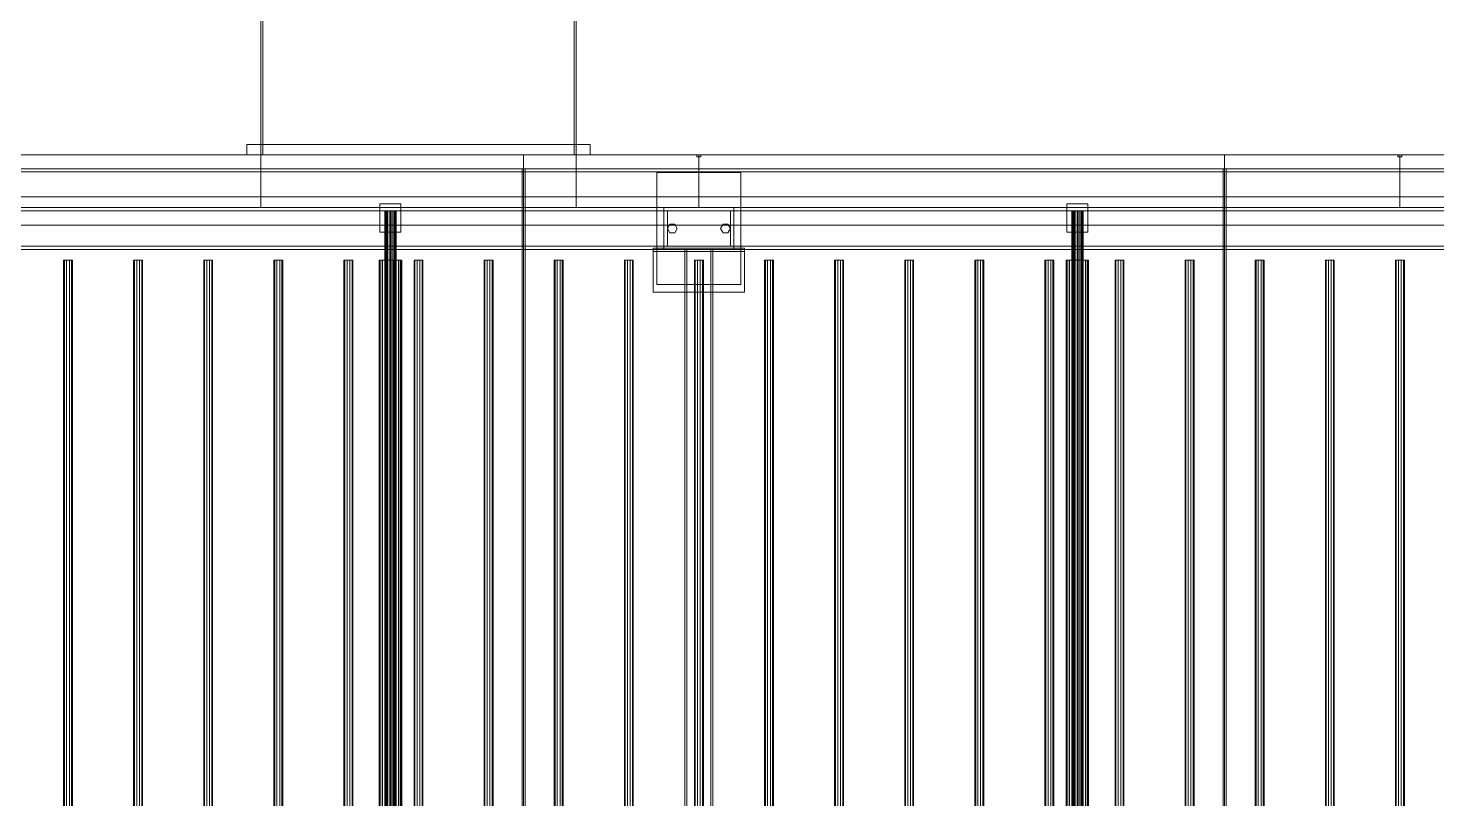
# Model space of a CAD drawing. Header units: millimetres. Extents: x -1970 to 59977, y -50268 to 6837.
# Drawn here: x 55882 to 57892, y -17518 to -16419 of the extents above; entities that cross this region are included whole.
import ezdxf

# ---------------------------------------------------------------- set-up
doc = ezdxf.new("R2010")
doc.units = ezdxf.units.MM
doc.layers.add('superior_secador', color=7, linetype='Continuous', lineweight=0)

msp = doc.modelspace()

# ---------------------------------------------------------------- linework, layer by layer
at = {"layer": 'superior_secador'}
for p, q in [((56214.253, -16600), (56214.253, -16210)), ((56217.253, -16210), (56217.253, -16600)), ((56661.253, -16600), (56661.253, -16210)), ((56664.253, -16210), (56664.253, -16600)), ((56194.253, -16600), (56194.253, -16585)), ((56194.253, -16585), (56684.253, -16585)), ((56194.253, -16585), (56214.253, -16585)), ((56214.253, -16585), (56214.253, -16600)), ((56664.253, -16600), (56664.253, -16585)), ((56664.253, -16585), (56684.253, -16585)), ((56684.253, -16585), (56684.253, -16600)), ((38839.253, -16600), (58839.253, -16600)), ((55589.253, -16600), (56589.253, -16600)), ((55839.253, -16600), (56214.253, -16600)), ((56684.253, -16600), (56194.253, -16600)), ((56214.253, -16600), (56194.253, -16600)), ((56214.253, -16600), (56214.253, -16675)), ((56214.253, -16600), (56664.253, -16600)), ((56217.253, -16600), (56214.253, -16600)), ((56589.253, -16600), (56589.253, -19400)), ((56589.253, -16600), (57589.253, -16600)), ((56664.253, -16600), (56661.253, -16600)), ((56664.253, -16600), (56664.253, -16675)), ((56664.253, -16600), (56839.253, -16600)), ((56684.253, -16600), (56664.253, -16600)), ((56836.253, -16603), (56836.253, -16600)), ((56836.253, -16600), (56842.253, -16600)), ((56842.253, -16603), (56836.253, -16603)), ((56839.253, -16600), (56839.253, -16675)), ((56839.253, -16600), (57839.253, -16600)), ((56842.253, -16600), (56842.253, -16603)), ((57589.253, -16600), (57589.253, -19400)), ((57589.253, -16600), (58589.253, -16600)), ((57836.253, -16603), (57836.253, -16600)), ((57836.253, -16600), (57842.253, -16600)), ((57842.253, -16603), (57836.253, -16603)), ((57839.253, -16600), (57839.253, -16675)), ((57839.253, -16600), (58839.253, -16600)), ((57842.253, -16600), (57842.253, -16603)), ((58839.253, -16620), (38839.253, -16620)), ((58839.253, -16624), (38839.253, -16624)), ((56587.253, -19380), (56587.253, -16620)), ((56587.253, -16620), (56591.253, -16620)), ((56591.253, -16620), (56591.253, -19380)), ((56779.253, -16785), (56779.253, -16625)), ((56779.253, -16625), (56899.253, -16625)), ((56899.253, -16625), (56899.253, -16785)), ((57587.253, -19380), (57587.253, -16620)), ((57587.253, -16620), (57591.253, -16620)), ((57591.253, -16620), (57591.253, -19380)), ((38839.253, -16675), (58839.253, -16675)), ((39189.253, -16660), (58489.253, -16660)), ((56214.253, -16675), (55839.253, -16675)), ((56664.253, -16675), (56214.253, -16675)), ((56384.253, -16710), (56384.253, -16670)), ((56384.253, -16670), (56414.253, -16670)), ((56414.253, -16670), (56414.253, -16710)), ((56839.253, -16675), (56664.253, -16675)), ((56789.253, -16680), (56789.253, -16675)), ((56789.253, -16675), (56889.253, -16675)), ((57839.253, -16675), (56839.253, -16675)), ((56889.253, -16675), (56889.253, -16680)), ((57364.253, -16710), (57364.253, -16670)), ((57364.253, -16670), (57394.253, -16670)), ((57394.253, -16670), (57394.253, -16710)), ((58839.253, -16675), (57839.253, -16675)), ((58839.253, -16680), (38839.253, -16680)), ((56391.526, -16680), (56391.253, -16680)), ((56391.253, -16680), (56391.253, -19320)), ((56392.325, -16680), (56391.526, -16680)), ((56391.526, -16680), (56391.526, -19320)), ((56393.596, -16680), (56392.325, -16680)), ((56392.325, -16680), (56392.325, -19320)), ((56395.253, -16680), (56393.596, -16680)), ((56393.596, -16680), (56393.596, -19320)), ((56397.182, -16680), (56395.253, -16680)), ((56395.253, -16680), (56395.253, -19320)), ((56399.253, -16680), (56397.182, -16680)), ((56397.182, -16680), (56397.182, -19320)), ((56401.324, -16680), (56399.253, -16680)), ((56399.253, -16680), (56399.253, -19320)), ((56403.253, -16680), (56401.324, -16680)), ((56401.324, -16680), (56401.324, -19320)), ((56404.91, -16680), (56403.253, -16680)), ((56403.253, -16680), (56403.253, -19320)), ((56406.181, -16680), (56404.91, -16680)), ((56404.91, -16680), (56404.91, -19320)), ((56406.98, -16680), (56406.181, -16680)), ((56406.181, -16680), (56406.181, -19320)), ((56406.98, -16680), (56407.253, -16680)), ((56406.98, -16680), (56406.98, -19320)), ((56407.253, -19320), (56407.253, -16680)), ((56889.253, -16680), (56789.253, -16680)), ((56789.253, -16730), (56789.253, -16680)), ((56789.253, -16680), (56794.253, -16680)), ((56794.253, -16680), (56794.253, -16730)), ((56794.253, -16705), (56797.753, -16698.938)), ((56797.753, -16698.938), (56804.753, -16698.938)), ((56804.753, -16698.938), (56808.253, -16705)), ((56870.253, -16705), (56873.753, -16698.938)), ((56873.753, -16698.938), (56880.753, -16698.938)), ((56880.753, -16698.938), (56884.253, -16705)), ((56884.253, -16730), (56884.253, -16680)), ((56884.253, -16680), (56889.253, -16680)), ((56889.253, -16680), (56889.253, -16730)), ((57371.526, -16680), (57371.253, -16680)), ((57371.253, -16680), (57371.253, -19320)), ((57372.325, -16680), (57371.526, -16680)), ((57371.526, -16680), (57371.526, -19320)), ((57373.596, -16680), (57372.325, -16680)), ((57372.325, -16680), (57372.325, -19320)), ((57375.253, -16680), (57373.596, -16680)), ((57373.596, -16680), (57373.596, -19320)), ((57377.182, -16680), (57375.253, -16680)), ((57375.253, -16680), (57375.253, -19320)), ((57379.253, -16680), (57377.182, -16680)), ((57377.182, -16680), (57377.182, -19320)), ((57381.324, -16680), (57379.253, -16680)), ((57379.253, -16680), (57379.253, -19320)), ((57383.253, -16680), (57381.324, -16680)), ((57381.324, -16680), (57381.324, -19320)), ((57384.91, -16680), (57383.253, -16680)), ((57383.253, -16680), (57383.253, -19320)), ((57386.181, -16680), (57384.91, -16680)), ((57384.91, -16680), (57384.91, -19320)), ((57386.98, -16680), (57386.181, -16680)), ((57386.181, -16680), (57386.181, -19320)), ((57386.98, -16680), (57387.253, -16680)), ((57386.98, -16680), (57386.98, -19320)), ((57387.253, -19320), (57387.253, -16680)), ((58489.253, -16700), (39189.253, -16700)), ((56414.253, -16710), (56384.253, -16710)), ((56797.753, -16711.062), (56794.253, -16705)), ((56804.753, -16711.062), (56797.753, -16711.062)), ((56808.253, -16705), (56804.753, -16711.062)), ((56873.753, -16711.062), (56870.253, -16705)), ((56880.753, -16711.062), (56873.753, -16711.062)), ((56884.253, -16705), (56880.753, -16711.062)), ((57394.253, -16710), (57364.253, -16710)), ((38839.253, -16730), (58839.253, -16730)), ((58839.253, -16735), (38839.253, -16735)), ((56774.253, -16738), (56774.253, -16733)), ((56774.253, -16733), (56904.253, -16733)), ((56774.253, -16796), (56774.253, -16733)), ((56904.253, -16738), (56774.253, -16738)), ((56789.253, -16735), (56789.253, -16730)), ((56789.253, -16730), (56889.253, -16730)), ((56794.253, -16730), (56789.253, -16730)), ((56889.253, -16735), (56789.253, -16735)), ((56819.253, -19265), (56819.253, -16735)), ((56819.253, -16735), (56859.253, -16735)), ((56819.253, -16735), (56822.253, -16735)), ((56822.253, -16735), (56822.253, -19265)), ((56856.253, -19265), (56856.253, -16735)), ((56856.253, -16735), (56859.253, -16735)), ((56859.253, -16735), (56859.253, -19265)), ((56889.253, -16730), (56884.253, -16730)), ((56889.253, -16730), (56889.253, -16735)), ((56904.253, -16733), (56904.253, -16738)), ((56904.253, -16733), (56904.253, -16796)), ((55934.116, -16750), (55932.903, -16750)), ((55932.903, -16750), (55932.903, -19250)), ((55937.291, -16750), (55934.116, -16750)), ((55934.116, -16750), (55934.116, -19250)), ((55941.215, -16750), (55937.291, -16750)), ((55937.291, -16750), (55937.291, -19250)), ((55944.39, -16750), (55941.215, -16750)), ((55941.215, -16750), (55941.215, -19250)), ((55944.39, -16750), (55945.603, -16750)), ((55944.39, -16750), (55944.39, -19250)), ((55945.603, -19250), (55945.603, -16750)), ((56034.116, -16750), (56032.903, -16750)), ((56032.903, -16750), (56032.903, -19250)), ((56037.291, -16750), (56034.116, -16750)), ((56034.116, -16750), (56034.116, -19250)), ((56041.215, -16750), (56037.291, -16750)), ((56037.291, -16750), (56037.291, -19250)), ((56044.39, -16750), (56041.215, -16750)), ((56041.215, -16750), (56041.215, -19250)), ((56044.39, -16750), (56045.603, -16750)), ((56044.39, -16750), (56044.39, -19250)), ((56045.603, -19250), (56045.603, -16750)), ((56134.116, -16750), (56132.903, -16750)), ((56132.903, -16750), (56132.903, -19250)), ((56137.291, -16750), (56134.116, -16750)), ((56134.116, -16750), (56134.116, -19250)), ((56141.215, -16750), (56137.291, -16750)), ((56137.291, -16750), (56137.291, -19250)), ((56144.39, -16750), (56141.215, -16750)), ((56141.215, -16750), (56141.215, -19250)), ((56144.39, -16750), (56145.603, -16750)), ((56144.39, -16750), (56144.39, -19250)), ((56145.603, -19250), (56145.603, -16750)), ((56234.116, -16750), (56232.903, -16750)), ((56232.903, -16750), (56232.903, -19250)), ((56237.291, -16750), (56234.116, -16750)), ((56234.116, -16750), (56234.116, -19250)), ((56241.215, -16750), (56237.291, -16750)), ((56237.291, -16750), (56237.291, -19250)), ((56244.39, -16750), (56241.215, -16750)), ((56241.215, -16750), (56241.215, -19250)), ((56244.39, -16750), (56245.603, -16750)), ((56244.39, -16750), (56244.39, -19250)), ((56245.603, -19250), (56245.603, -16750)), ((56334.116, -16750), (56332.903, -16750)), ((56332.903, -16750), (56332.903, -19250)), ((56337.291, -16750), (56334.116, -16750)), ((56334.116, -16750), (56334.116, -19250)), ((56341.215, -16750), (56337.291, -16750)), ((56337.291, -16750), (56337.291, -19250)), ((56344.39, -16750), (56341.215, -16750)), ((56341.215, -16750), (56341.215, -19250)), ((56344.39, -16750), (56345.603, -16750)), ((56344.39, -16750), (56344.39, -19250)), ((56345.603, -19250), (56345.603, -16750)), ((56383.798, -16750), (56383.253, -16750)), ((56383.253, -16750), (56383.253, -19250)), ((56385.397, -16750), (56383.798, -16750)), ((56383.798, -16750), (56383.798, -19250)), ((56387.939, -16750), (56385.397, -16750)), ((56385.397, -16750), (56385.397, -19250)), ((56391.253, -16750), (56387.939, -16750)), ((56387.939, -16750), (56387.939, -19250)), ((56395.112, -16750), (56391.253, -16750)), ((56391.253, -16750), (56391.253, -19250)), ((56399.253, -16750), (56395.112, -16750)), ((56395.112, -16750), (56395.112, -19250)), ((56403.394, -16750), (56399.253, -16750)), ((56399.253, -16750), (56399.253, -19250)), ((56407.253, -16750), (56403.394, -16750)), ((56403.394, -16750), (56403.394, -19250)), ((56410.567, -16750), (56407.253, -16750)), ((56407.253, -16750), (56407.253, -19250)), ((56413.109, -16750), (56410.567, -16750)), ((56410.567, -16750), (56410.567, -19250)), ((56414.708, -16750), (56413.109, -16750)), ((56413.109, -16750), (56413.109, -19250)), ((56414.708, -16750), (56415.253, -16750)), ((56414.708, -16750), (56414.708, -19250)), ((56415.253, -19250), (56415.253, -16750)), ((56434.116, -16750), (56432.903, -16750)), ((56432.903, -16750), (56432.903, -19250)), ((56437.291, -16750), (56434.116, -16750)), ((56434.116, -16750), (56434.116, -19250)), ((56441.215, -16750), (56437.291, -16750)), ((56437.291, -16750), (56437.291, -19250)), ((56444.39, -16750), (56441.215, -16750)), ((56441.215, -16750), (56441.215, -19250)), ((56444.39, -16750), (56445.603, -16750)), ((56444.39, -16750), (56444.39, -19250)), ((56445.603, -19250), (56445.603, -16750)), ((56534.116, -16750), (56532.903, -16750)), ((56532.903, -16750), (56532.903, -19250)), ((56537.291, -16750), (56534.116, -16750)), ((56534.116, -16750), (56534.116, -19250)), ((56541.215, -16750), (56537.291, -16750)), ((56537.291, -16750), (56537.291, -19250)), ((56544.39, -16750), (56541.215, -16750)), ((56541.215, -16750), (56541.215, -19250)), ((56544.39, -16750), (56545.603, -16750)), ((56544.39, -16750), (56544.39, -19250)), ((56545.603, -19250), (56545.603, -16750)), ((56634.116, -16750), (56632.903, -16750)), ((56632.903, -16750), (56632.903, -19250)), ((56637.291, -16750), (56634.116, -16750)), ((56634.116, -16750), (56634.116, -19250)), ((56641.215, -16750), (56637.291, -16750)), ((56637.291, -16750), (56637.291, -19250)), ((56644.39, -16750), (56641.215, -16750)), ((56641.215, -16750), (56641.215, -19250)), ((56644.39, -16750), (56645.603, -16750)), ((56644.39, -16750), (56644.39, -19250)), ((56645.603, -19250), (56645.603, -16750)), ((56734.116, -16750), (56732.903, -16750)), ((56732.903, -16750), (56732.903, -19250)), ((56737.291, -16750), (56734.116, -16750)), ((56734.116, -16750), (56734.116, -19250)), ((56741.215, -16750), (56737.291, -16750)), ((56737.291, -16750), (56737.291, -19250)), ((56744.39, -16750), (56741.215, -16750)), ((56741.215, -16750), (56741.215, -19250)), ((56744.39, -16750), (56745.603, -16750)), ((56744.39, -16750), (56744.39, -19250)), ((56745.603, -19250), (56745.603, -16750)), ((56834.116, -16750), (56832.903, -16750)), ((56832.903, -16750), (56832.903, -19250)), ((56837.291, -16750), (56834.116, -16750)), ((56834.116, -16750), (56834.116, -19250)), ((56841.215, -16750), (56837.291, -16750)), ((56837.291, -16750), (56837.291, -19250)), ((56844.39, -16750), (56841.215, -16750)), ((56841.215, -16750), (56841.215, -19250)), ((56844.39, -16750), (56845.603, -16750)), ((56844.39, -16750), (56844.39, -19250)), ((56845.603, -19250), (56845.603, -16750)), ((56934.116, -16750), (56932.903, -16750)), ((56932.903, -16750), (56932.903, -19250)), ((56937.291, -16750), (56934.116, -16750)), ((56934.116, -16750), (56934.116, -19250)), ((56941.215, -16750), (56937.291, -16750)), ((56937.291, -16750), (56937.291, -19250)), ((56944.39, -16750), (56941.215, -16750)), ((56941.215, -16750), (56941.215, -19250)), ((56944.39, -16750), (56945.603, -16750)), ((56944.39, -16750), (56944.39, -19250)), ((56945.603, -19250), (56945.603, -16750)), ((57034.116, -16750), (57032.903, -16750)), ((57032.903, -16750), (57032.903, -19250)), ((57037.291, -16750), (57034.116, -16750)), ((57034.116, -16750), (57034.116, -19250)), ((57041.215, -16750), (57037.291, -16750)), ((57037.291, -16750), (57037.291, -19250)), ((57044.39, -16750), (57041.215, -16750)), ((57041.215, -16750), (57041.215, -19250)), ((57044.39, -16750), (57045.603, -16750)), ((57044.39, -16750), (57044.39, -19250)), ((57045.603, -19250), (57045.603, -16750)), ((57134.116, -16750), (57132.903, -16750)), ((57132.903, -16750), (57132.903, -19250)), ((57137.291, -16750), (57134.116, -16750)), ((57134.116, -16750), (57134.116, -19250)), ((57141.215, -16750), (57137.291, -16750)), ((57137.291, -16750), (57137.291, -19250)), ((57144.39, -16750), (57141.215, -16750)), ((57141.215, -16750), (57141.215, -19250)), ((57144.39, -16750), (57145.603, -16750)), ((57144.39, -16750), (57144.39, -19250)), ((57145.603, -19250), (57145.603, -16750)), ((57234.116, -16750), (57232.903, -16750)), ((57232.903, -16750), (57232.903, -19250)), ((57237.291, -16750), (57234.116, -16750)), ((57234.116, -16750), (57234.116, -19250)), ((57241.215, -16750), (57237.291, -16750)), ((57237.291, -16750), (57237.291, -19250)), ((57244.39, -16750), (57241.215, -16750)), ((57241.215, -16750), (57241.215, -19250)), ((57244.39, -16750), (57245.603, -16750)), ((57244.39, -16750), (57244.39, -19250)), ((57245.603, -19250), (57245.603, -16750)), ((57334.116, -16750), (57332.903, -16750)), ((57332.903, -16750), (57332.903, -19250)), ((57337.291, -16750), (57334.116, -16750)), ((57334.116, -16750), (57334.116, -19250)), ((57341.215, -16750), (57337.291, -16750)), ((57337.291, -16750), (57337.291, -19250)), ((57344.39, -16750), (57341.215, -16750)), ((57341.215, -16750), (57341.215, -19250)), ((57344.39, -16750), (57345.603, -16750)), ((57344.39, -16750), (57344.39, -19250)), ((57345.603, -19250), (57345.603, -16750)), ((57363.798, -16750), (57363.253, -16750)), ((57363.253, -16750), (57363.253, -19250)), ((57365.397, -16750), (57363.798, -16750)), ((57363.798, -16750), (57363.798, -19250)), ((57367.939, -16750), (57365.397, -16750)), ((57365.397, -16750), (57365.397, -19250)), ((57371.253, -16750), (57367.939, -16750)), ((57367.939, -16750), (57367.939, -19250)), ((57375.112, -16750), (57371.253, -16750)), ((57371.253, -16750), (57371.253, -19250)), ((57379.253, -16750), (57375.112, -16750)), ((57375.112, -16750), (57375.112, -19250)), ((57383.394, -16750), (57379.253, -16750)), ((57379.253, -16750), (57379.253, -19250)), ((57387.253, -16750), (57383.394, -16750)), ((57383.394, -16750), (57383.394, -19250)), ((57390.567, -16750), (57387.253, -16750)), ((57387.253, -16750), (57387.253, -19250)), ((57393.109, -16750), (57390.567, -16750)), ((57390.567, -16750), (57390.567, -19250)), ((57394.708, -16750), (57393.109, -16750)), ((57393.109, -16750), (57393.109, -19250)), ((57394.708, -16750), (57395.253, -16750)), ((57394.708, -16750), (57394.708, -19250)), ((57395.253, -19250), (57395.253, -16750)), ((57434.116, -16750), (57432.903, -16750)), ((57432.903, -16750), (57432.903, -19250)), ((57437.291, -16750), (57434.116, -16750)), ((57434.116, -16750), (57434.116, -19250)), ((57441.215, -16750), (57437.291, -16750)), ((57437.291, -16750), (57437.291, -19250)), ((57444.39, -16750), (57441.215, -16750)), ((57441.215, -16750), (57441.215, -19250)), ((57444.39, -16750), (57445.603, -16750)), ((57444.39, -16750), (57444.39, -19250)), ((57445.603, -19250), (57445.603, -16750)), ((57534.116, -16750), (57532.903, -16750)), ((57532.903, -16750), (57532.903, -19250)), ((57537.291, -16750), (57534.116, -16750)), ((57534.116, -16750), (57534.116, -19250)), ((57541.215, -16750), (57537.291, -16750)), ((57537.291, -16750), (57537.291, -19250)), ((57544.39, -16750), (57541.215, -16750)), ((57541.215, -16750), (57541.215, -19250)), ((57544.39, -16750), (57545.603, -16750)), ((57544.39, -16750), (57544.39, -19250)), ((57545.603, -19250), (57545.603, -16750)), ((57634.116, -16750), (57632.903, -16750)), ((57632.903, -16750), (57632.903, -19250)), ((57637.291, -16750), (57634.116, -16750)), ((57634.116, -16750), (57634.116, -19250)), ((57641.215, -16750), (57637.291, -16750)), ((57637.291, -16750), (57637.291, -19250)), ((57644.39, -16750), (57641.215, -16750)), ((57641.215, -16750), (57641.215, -19250)), ((57644.39, -16750), (57645.603, -16750)), ((57644.39, -16750), (57644.39, -19250)), ((57645.603, -19250), (57645.603, -16750)), ((57734.116, -16750), (57732.903, -16750)), ((57732.903, -16750), (57732.903, -19250)), ((57737.291, -16750), (57734.116, -16750)), ((57734.116, -16750), (57734.116, -19250)), ((57741.215, -16750), (57737.291, -16750)), ((57737.291, -16750), (57737.291, -19250)), ((57744.39, -16750), (57741.215, -16750)), ((57741.215, -16750), (57741.215, -19250)), ((57744.39, -16750), (57745.603, -16750)), ((57744.39, -16750), (57744.39, -19250)), ((57745.603, -19250), (57745.603, -16750)), ((57834.116, -16750), (57832.903, -16750)), ((57832.903, -16750), (57832.903, -19250)), ((57837.291, -16750), (57834.116, -16750)), ((57834.116, -16750), (57834.116, -19250)), ((57841.215, -16750), (57837.291, -16750)), ((57837.291, -16750), (57837.291, -19250)), ((57844.39, -16750), (57841.215, -16750)), ((57841.215, -16750), (57841.215, -19250)), ((57844.39, -16750), (57845.603, -16750)), ((57844.39, -16750), (57844.39, -19250)), ((57845.603, -19250), (57845.603, -16750)), ((56904.253, -16796), (56774.253, -16796)), ((56899.253, -16785), (56779.253, -16785))]:
    msp.add_line(p, q, dxfattribs=at)

doc.saveas('drawing.dxf')
